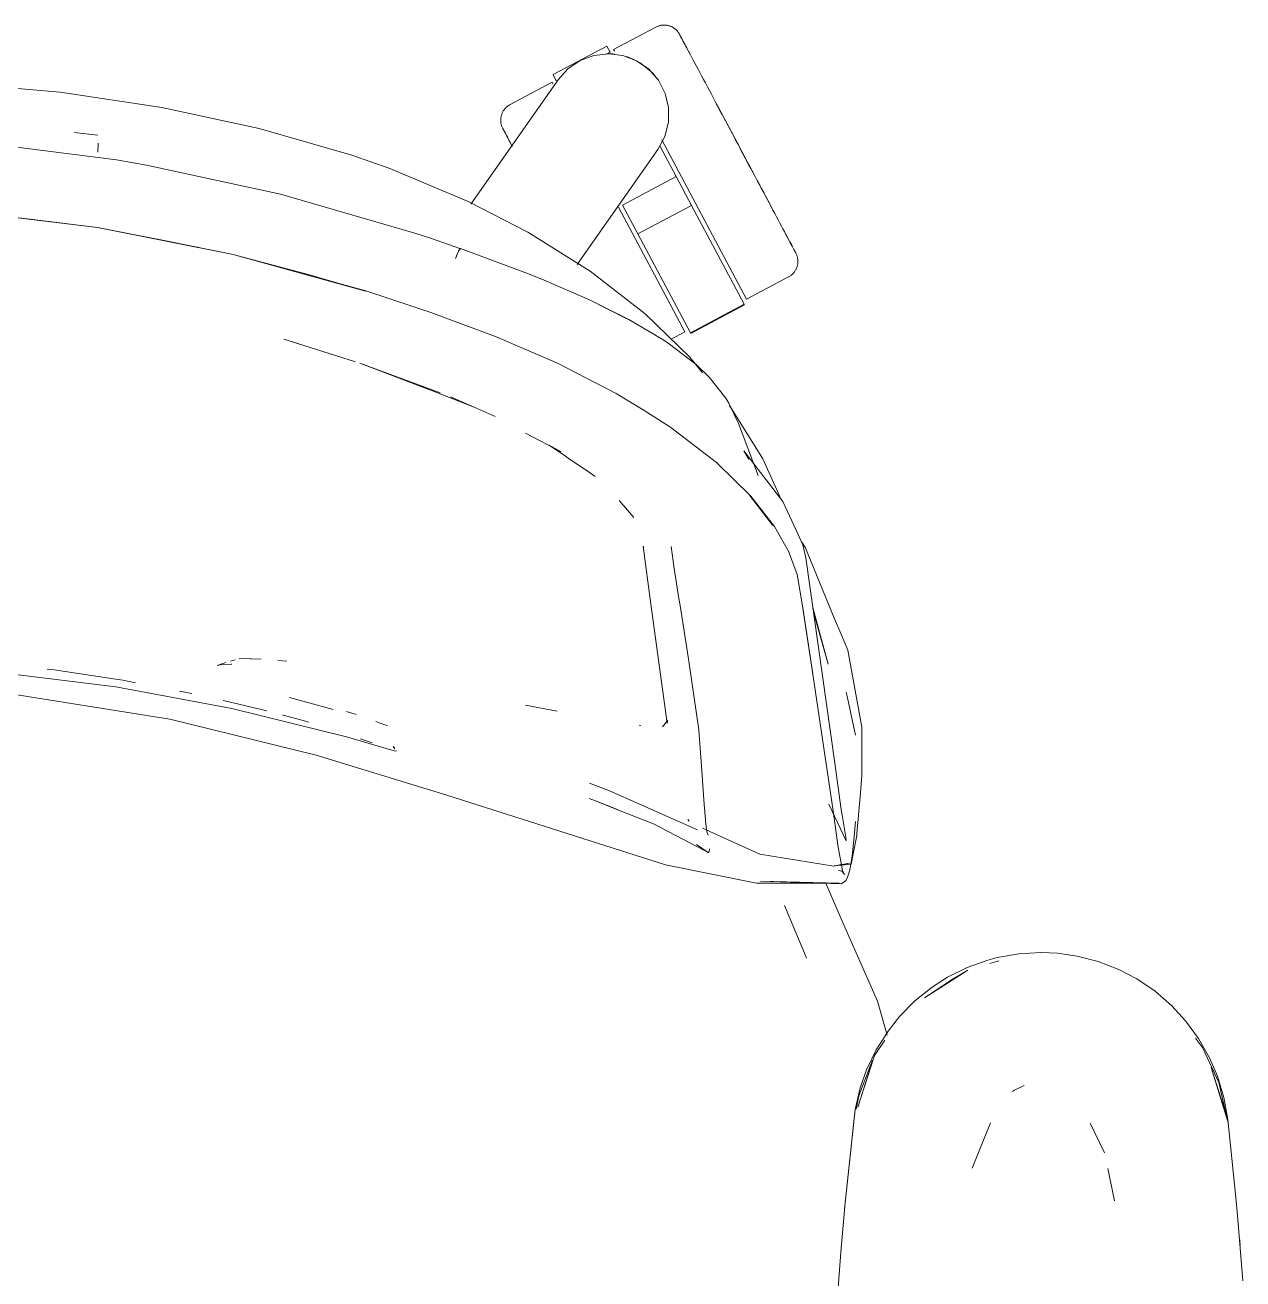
# Model space of a CAD drawing. Header units: millimetres. Extents: x 155927 to 317870, y -36033 to 97293.
# Drawn here: x 157970.4 to 158250.2, y 24294.4 to 24582.5 of the extents above; entities that cross this region are included whole.
import ezdxf

# ---------------------------------------------------------------- set-up
doc = ezdxf.new("R2010")
doc.units = ezdxf.units.MM
doc.header["$MEASUREMENT"] = 0
doc.layers.add('G-IMPT', color=8, linetype='CONTINUOUS', lineweight=9)
doc.layers.add('I-FURN', color=8, linetype='CONTINUOUS', lineweight=9)

msp = doc.modelspace()

# ---------------------------------------------------------------- linework, layer by layer
at = {"layer": 'G-IMPT'}
for p, q in [((157978.39, 24567.08), (157952.82, 24569.34)), ((158001.81, 24563.59), (157978.39, 24567.08)), ((158024.17, 24558.77), (158001.81, 24563.59)), ((157987.09, 24557.18), (157981.67, 24557.83)), ((158045.41, 24552.6), (158024.17, 24558.77)), ((157961.19, 24555.34), (157991.36, 24551.53)), ((157987.05, 24553.32), (157987.12, 24555.41)), ((157987.12, 24555.41), (157987.12, 24555.3)), ((158045.41, 24552.6), (158054.15, 24549.52)), ((157991.36, 24551.53), (157998.28, 24550.34)), ((158029.07, 24543.68), (157998.28, 24550.34)), ((158054.15, 24549.52), (158072.12, 24542.01)), ((158029.07, 24543.68), (158059.9, 24534.73)), ((158085.9, 24534.92), (158072.12, 24542.01)), ((157955.45, 24539.78), (157987, 24535.99)), ((157955.45, 24539.78), (157971.53, 24537.94)), ((157955.49, 24539.82), (157987.08, 24535.99)), ((157987, 24535.99), (157971.53, 24537.94)), ((158018.13, 24529.82), (157987, 24535.99)), ((157987, 24535.99), (158003.11, 24532.89)), ((158018.13, 24529.82), (157987.08, 24535.99)), ((158059.9, 24534.73), (158063.5, 24533.54)), ((158100.19, 24525.94), (158085.9, 24534.92)), ((158018.13, 24529.82), (158003.11, 24532.89)), ((158070.44, 24531.13), (158063.5, 24533.54)), ((158035.38, 24525.16), (158018.13, 24529.82)), ((158018.13, 24529.82), (158048.63, 24521.43)), ((158018.13, 24529.82), (158048.54, 24521.39)), ((158069.65, 24529.9), (158069.23, 24528.85)), ((158069.23, 24528.85), (158069.45, 24529.44)), ((158069.65, 24529.9), (158069.45, 24529.44)), ((158069.65, 24529.9), (158070.03, 24530.73)), ((158069.65, 24529.9), (158069.93, 24530.55)), ((158069.93, 24530.55), (158070.03, 24530.73)), ((158070.3, 24531.13), (158070.03, 24530.73)), ((158070.03, 24530.73), (158070.26, 24531.12)), ((158070.3, 24531.13), (158070.26, 24531.12)), ((158070.43, 24531.17), (158070.3, 24531.13)), ((158070.3, 24531.13), (158070.44, 24531.13)), ((158085.4, 24525.6), (158070.43, 24531.17)), ((158100.19, 24525.94), (158112.79, 24516.14)), ((158035.38, 24525.16), (158048.54, 24521.39)), ((158089.08, 24524.12), (158085.4, 24525.6)), ((158100.04, 24519.35), (158089.08, 24524.12)), ((158048.63, 24521.43), (158063.55, 24516.43)), ((158100.48, 24519.13), (158100.04, 24519.35)), ((158100.04, 24519.35), (158109.09, 24514.82)), ((158100.04, 24519.35), (158108.49, 24515.12)), ((158100.48, 24519.13), (158109.09, 24514.82)), ((158078.43, 24510.97), (158063.55, 24516.43)), ((158109.09, 24514.82), (158108.49, 24515.12)), ((158109.09, 24514.82), (158117.09, 24510.09)), ((158123.09, 24506.18), (158112.79, 24516.14)), ((158029.82, 24510.37), (158033.25, 24509.29)), ((158029.82, 24510.37), (158046.3, 24505.12)), ((158078.43, 24510.97), (158092.65, 24504.79)), ((158118.38, 24509.22), (158117.09, 24510.09)), ((158124.51, 24504.51), (158118.38, 24509.22)), ((158126.01, 24502.6), (158123.09, 24506.18)), ((158047.29, 24504.84), (158065.7, 24498.02)), ((158047.29, 24504.84), (158064.74, 24498.13)), ((158099.38, 24501.4), (158092.65, 24504.79)), ((158124.51, 24504.51), (158127.53, 24501.61)), ((158099.38, 24501.4), (158106.17, 24497.83)), ((158131.39, 24496.75), (158127.53, 24501.61)), ((158064.74, 24498.13), (158066.47, 24497.46)), ((158073.55, 24494.74), (158066.47, 24497.46)), ((158073.55, 24494.74), (158068.1, 24497.05)), ((158112.4, 24494.07), (158106.17, 24497.83)), ((158078.39, 24492.54), (158073.55, 24494.74)), ((158112.4, 24494.07), (158118.5, 24490.18)), ((158132.01, 24495.61), (158131.39, 24496.75)), ((158132.01, 24495.61), (158133.18, 24493.18)), ((158132.7, 24494.26), (158132.2, 24495.02)), ((158132.7, 24494.26), (158139.82, 24482.81)), ((158133.18, 24493.18), (158134.25, 24490.95)), ((158085.33, 24488.72), (158093.54, 24484.48)), ((158118.75, 24490.01), (158118.5, 24490.18)), ((158129.19, 24481.99), (158118.75, 24490.01)), ((158138.76, 24479.04), (158134.25, 24490.95)), ((158090.77, 24485.99), (158094.52, 24483.43)), ((158090.77, 24485.99), (158093.54, 24484.48)), ((158094.52, 24483.43), (158095.1, 24483.03)), ((158095.1, 24483.03), (158100.24, 24479.54)), ((158135.53, 24484.7), (158144.45, 24473.05)), ((158135.53, 24484.7), (158136.65, 24482.75)), ((158139.82, 24482.81), (158143.8, 24474.18)), ((158137.09, 24474.26), (158129.19, 24481.99)), ((158100.24, 24479.54), (158101.34, 24478.79)), ((158142.18, 24467.52), (158136.78, 24474.47)), ((158136.78, 24474.47), (158139.59, 24470.89)), ((158137.09, 24474.26), (158142.51, 24467.29)), ((158106.87, 24473.27), (158110.21, 24469.36)), ((158144.45, 24473.05), (158147.51, 24466.47)), ((158142.18, 24467.52), (158139.59, 24470.89)), ((158142.51, 24467.29), (158145.8, 24461.46)), ((158147.51, 24466.47), (158149.08, 24463.11)), ((158114.15, 24449.41), (158112.37, 24462.77)), ((158112.37, 24462.77), (158112.51, 24462.3)), ((158119.5, 24457.6), (158118.76, 24462.67)), ((158148.79, 24463.72), (158149.57, 24462.55)), ((158149.73, 24460.11), (158149.08, 24463.11)), ((158149.57, 24462.55), (158156.36, 24446.1)), ((158146.01, 24461.04), (158145.8, 24461.46)), ((158146.01, 24461.04), (158147.76, 24456.25)), ((158156.4, 24412.9), (158149.73, 24460.11)), ((158119.5, 24457.6), (158120.56, 24450.77)), ((158147.76, 24456.25), (158149.06, 24448.57)), ((158114.15, 24449.41), (158117.88, 24422.08)), ((158120.56, 24450.77), (158120.83, 24449.11)), ((158122.69, 24437.33), (158120.83, 24449.11)), ((158151.36, 24433.41), (158149.06, 24448.57)), ((158151.36, 24433.41), (158149.13, 24448)), ((158151.46, 24432.81), (158149.13, 24448)), ((158154.85, 24435.69), (158151.35, 24448.64)), ((158154.85, 24435.69), (158151.5, 24447.58)), ((158156.36, 24446.1), (158157.75, 24442.73)), ((158159.35, 24438.87), (158157.75, 24442.73)), ((158017.55, 24436.38), (158018.59, 24436.67)), ((158019.54, 24436.92), (158024.6, 24436.83)), ((158019.54, 24436.92), (158022.33, 24436.91)), ((158024.6, 24436.83), (158022.33, 24436.91)), ((158028.39, 24436.52), (158030.49, 24436.31)), ((158122.94, 24435.78), (158122.69, 24437.33)), ((158162.58, 24421.18), (158159.35, 24438.87)), ((157991.22, 24430.43), (157964.31, 24433.72)), ((157977.07, 24434.34), (157975.41, 24434.53)), ((157985.6, 24433.05), (157977.07, 24434.34)), ((158014.49, 24435.38), (158016.44, 24436.07)), ((158015.53, 24435.6), (158014.49, 24435.38)), ((158015.53, 24435.6), (158017.84, 24435.63)), ((158017.7, 24435.64), (158017.84, 24435.63)), ((158125.15, 24420.57), (158122.94, 24435.78)), ((157985.6, 24433.05), (157991.22, 24432.2)), ((157991.22, 24432.2), (157992.85, 24431.95)), ((157995.75, 24431.4), (157992.85, 24431.95)), ((158151.46, 24432.81), (158156.01, 24401.93)), ((158003.58, 24423.03), (157965.66, 24429.03)), ((158017.89, 24425.5), (157991.22, 24430.43)), ((158005.86, 24429.47), (158008.67, 24428.93)), ((158041.11, 24425.23), (158031.11, 24428.03)), ((158159.13, 24428.62), (158158.98, 24429.19)), ((158161.17, 24419.31), (158159.13, 24428.62)), ((158015.9, 24427.27), (158017.88, 24426.82)), ((158024.63, 24425.26), (158017.88, 24426.82)), ((158017.89, 24425.5), (158044.21, 24418.95)), ((158024.63, 24425.26), (158025.92, 24424.93)), ((158085.35, 24426.26), (158092.6, 24424.84)), ((158003.58, 24423.03), (158037.26, 24414.72)), ((158029.65, 24423.96), (158029.47, 24424.01)), ((158030.79, 24423.64), (158029.65, 24423.96)), ((158030.79, 24423.64), (158034.78, 24422.53)), ((158034.78, 24422.53), (158035.47, 24422.32)), ((158044.2, 24424.79), (158046.42, 24424.06)), ((158051.96, 24422.07), (158050.95, 24422.45)), ((158051.96, 24422.07), (158053.62, 24421.46)), ((158116.77, 24421.22), (158118.01, 24422.79)), ((158117.88, 24422.08), (158117.93, 24422.34)), ((158117.97, 24422.58), (158117.93, 24422.34)), ((158111.82, 24421.58), (158111.47, 24421.62)), ((158125.15, 24420.57), (158125.16, 24420.49)), ((158125.16, 24420.49), (158125.78, 24412.24)), ((158162.58, 24421.18), (158162.61, 24414.21)), ((158044.21, 24418.95), (158054.64, 24415.87)), ((158049.41, 24417.79), (158047.31, 24418.53)), ((158049.41, 24417.79), (158050.07, 24417.55)), ((158054.89, 24416.77), (158055.04, 24416.56)), ((158054.89, 24416.77), (158055.28, 24416.16)), ((158067.23, 24405.54), (158037.26, 24414.72)), ((158054.91, 24415.81), (158054.64, 24415.87)), ((158055.21, 24415.73), (158054.91, 24415.81)), ((158055.43, 24415.68), (158055.21, 24415.73)), ((158055.67, 24415.77), (158055.43, 24415.68)), ((158162.61, 24410.04), (158162.61, 24414.21)), ((158126.41, 24403.4), (158125.78, 24412.24)), ((158156.4, 24412.9), (158157.84, 24402.23)), ((158100.07, 24408.27), (158104.65, 24406.52)), ((158162.27, 24406.08), (158162.61, 24410.04)), ((158067.23, 24405.54), (158117.48, 24389.55)), ((158101.39, 24404.24), (158099.98, 24404.8)), ((158104.65, 24406.52), (158124.81, 24397.6)), ((158162.27, 24406.08), (158161.47, 24396.76)), ((158106.29, 24402.23), (158101.39, 24404.24)), ((158101.39, 24404.24), (158106.5, 24402.22)), ((158106.5, 24402.22), (158102.96, 24403.62)), ((158114.76, 24398.97), (158106.29, 24402.23)), ((158126.41, 24403.4), (158126.66, 24399.99)), ((158155.03, 24403.48), (158159.03, 24395.05)), ((158156.01, 24401.93), (158157.12, 24394.08)), ((158158.06, 24400.94), (158157.84, 24402.23)), ((158114.76, 24398.97), (158124.87, 24393.69)), ((158122.64, 24399.98), (158122.91, 24399.54)), ((158126.71, 24399.62), (158126.66, 24399.99)), ((158126.71, 24399.62), (158126.99, 24397.16)), ((158158.89, 24395.92), (158158.06, 24400.94)), ((158160.95, 24396.93), (158161.16, 24399.52)), ((158139.13, 24391.98), (158126.01, 24397.95)), ((158126.99, 24397.16), (158127.01, 24397.09)), ((158127.29, 24396.32), (158127.01, 24397.09)), ((158160.95, 24396.93), (158160.43, 24392.24)), ((158160.61, 24392.04), (158161.42, 24396.29)), ((158161.47, 24396.76), (158161.42, 24396.29)), ((158127.32, 24392.34), (158124.62, 24394.18)), ((158127.32, 24392.34), (158124.87, 24393.69)), ((158127.62, 24393.22), (158127.6, 24393.06)), ((158158.23, 24387.81), (158157.12, 24394.08)), ((158159.03, 24395.05), (158158.89, 24395.92)), ((158127.32, 24392.34), (158127.16, 24392.31)), ((158127.45, 24392.37), (158127.32, 24392.34)), ((158127.6, 24393.06), (158127.45, 24392.37)), ((158139.13, 24391.98), (158156.18, 24389.27)), ((158160.35, 24391.63), (158159.82, 24388.35)), ((158160.61, 24392.04), (158160.17, 24389.72)), ((158160.35, 24391.63), (158160.43, 24392.24)), ((158117.48, 24389.55), (158138.43, 24385.35)), ((158159.76, 24389.95), (158156.18, 24389.27)), ((158159.76, 24389.95), (158156.22, 24389.33)), ((158156.22, 24389.33), (158160.17, 24389.72)), ((158157.69, 24388.16), (158157.19, 24388.24)), ((158157.69, 24388.16), (158158.23, 24387.84)), ((158158.06, 24388.43), (158158.62, 24387.34)), ((158158.06, 24388.43), (158158.23, 24387.81)), ((158158.23, 24387.84), (158158.62, 24387.34)), ((158159.82, 24388.35), (158159.27, 24386.48)), ((158138.43, 24385.35), (158157.3, 24385.31)), ((158139.32, 24385.79), (158157.76, 24385.21)), ((158139.32, 24385.79), (158157.3, 24385.31)), ((158157.89, 24377.15), (158154.33, 24385.32)), ((158157.88, 24385.18), (158157.02, 24385.37)), ((158157.02, 24385.37), (158157.13, 24385.34)), ((158157.3, 24385.31), (158157.13, 24385.34)), ((158157.76, 24385.21), (158157.3, 24385.31)), ((158157.88, 24385.18), (158158.45, 24385.57)), ((158158.95, 24385.95), (158158.45, 24385.57)), ((158158.95, 24385.95), (158159.27, 24386.48)), ((158144.86, 24380.21), (158149.79, 24368.35)), ((158161.31, 24369.31), (158157.89, 24377.15)), ((158149.89, 24368.09), (158149.79, 24368.35)), ((158166.17, 24358.19), (158161.31, 24369.31)), ((158186.82, 24365.96), (158191.59, 24367.67)), ((158193.72, 24368.24), (158191.59, 24367.67)), ((158192.03, 24366.87), (158194.06, 24367.49)), ((158198.67, 24369.12), (158193.72, 24368.24)), ((158203.71, 24369.41), (158198.67, 24369.12)), ((158203.71, 24369.41), (158207.56, 24369.24)), ((158212.07, 24368.59), (158207.56, 24369.24)), ((158212.07, 24368.59), (158216.94, 24367.33)), ((158221.65, 24365.5), (158216.94, 24367.33)), ((158186.92, 24365.31), (158176.97, 24358.99)), ((158186.82, 24365.96), (158182.31, 24363.72)), ((158186.92, 24365.31), (158183.24, 24363.15)), ((158225.81, 24363.31), (158221.65, 24365.5)), ((158183.24, 24363.15), (158176.97, 24358.99)), ((158182.31, 24363.72), (158178.76, 24361.45)), ((158225.81, 24363.31), (158229.98, 24360.48)), ((158174.79, 24358.27), (158178.76, 24361.45)), ((158229.98, 24360.48), (158233.81, 24357.16)), ((158166.17, 24358.19), (158168.43, 24350.37)), ((158174.79, 24358.27), (158171.24, 24354.66)), ((158236.98, 24353.72), (158233.81, 24357.16)), ((158171.24, 24354.66), (158168.62, 24351.35)), ((158236.98, 24353.72), (158239.98, 24349.63)), ((158165.89, 24347.03), (158168.62, 24351.35)), ((158165.49, 24345.7), (158167.91, 24349.28)), ((158239.28, 24349.68), (158240.88, 24347.57)), ((158242.49, 24345.19), (158239.98, 24349.63)), ((158244.62, 24339.5), (158240.88, 24347.57)), ((158165.49, 24345.7), (158161.68, 24333.85)), ((158161.89, 24336.48), (158165.09, 24344.67)), ((158165.89, 24347.03), (158163.7, 24342.45)), ((158165.49, 24345.7), (158164.59, 24343)), ((158242.49, 24345.19), (158244.3, 24340.96)), ((158164.59, 24343), (158161.68, 24333.85)), ((158163.7, 24342.45), (158162.25, 24338.31)), ((158246.66, 24330.53), (158242.83, 24343)), ((158242.83, 24343), (158245.74, 24333.85)), ((158199.88, 24338.8), (158197.66, 24337.78)), ((158244.3, 24340.96), (158245.77, 24336.09)), ((158244.62, 24339.5), (158246.53, 24331.1)), ((158161.09, 24333.35), (158162.25, 24338.31)), ((158161.31, 24333.43), (158161.89, 24336.48)), ((158197.66, 24337.78), (158197.21, 24337.49)), ((158246.66, 24331.05), (158245.77, 24336.09)), ((158161.09, 24333.35), (158158.64, 24310.4)), ((158161.09, 24333.35), (158158.74, 24311.92)), ((158161.09, 24333.35), (158160.76, 24330.53)), ((158246.66, 24330.53), (158245.74, 24333.85)), ((158158.64, 24310.4), (158160.76, 24330.53)), ((158160.62, 24329.02), (158160.76, 24330.53)), ((158187.99, 24319.83), (158192.14, 24330.26)), ((158215.09, 24330.16), (158218.35, 24323.38)), ((158248.57, 24313.12), (158246.66, 24331.05)), ((158220.69, 24312.33), (158219.12, 24319.77)), ((158248.91, 24308.99), (158248.57, 24313.12)), ((158158.74, 24311.92), (158157.75, 24300.52)), ((158250.16, 24293.94), (158248.91, 24308.99)), ((158249.51, 24302.12), (158249.34, 24303.8)), ((158157.03, 24290.23), (158157.75, 24300.52))]:
    msp.add_line(p, q, dxfattribs=at)
at = {"layer": 'I-FURN'}
for p, q in [((158115.27, 24582.04), (158105.58, 24576.89)), ((158115.27, 24582.04), (158115.41, 24582.12)), ((158115.41, 24582.12), (158115.56, 24582.18)), ((158115.56, 24582.18), (158115.71, 24582.24)), ((158115.71, 24582.24), (158115.86, 24582.3)), ((158115.86, 24582.3), (158116.01, 24582.35)), ((158116.01, 24582.35), (158116.17, 24582.39)), ((158116.17, 24582.39), (158116.32, 24582.43)), ((158116.32, 24582.43), (158116.48, 24582.46)), ((158116.48, 24582.46), (158116.64, 24582.48)), ((158116.64, 24582.48), (158116.8, 24582.5)), ((158116.8, 24582.5), (158116.96, 24582.51)), ((158116.96, 24582.51), (158117.12, 24582.51)), ((158117.12, 24582.51), (158117.28, 24582.51)), ((158117.28, 24582.51), (158117.44, 24582.5)), ((158117.44, 24582.5), (158117.61, 24582.49)), ((158117.61, 24582.49), (158117.77, 24582.47)), ((158117.77, 24582.47), (158117.92, 24582.44)), ((158117.92, 24582.44), (158118.08, 24582.41)), ((158118.08, 24582.41), (158118.24, 24582.37)), ((158118.24, 24582.37), (158118.39, 24582.32)), ((158118.39, 24582.32), (158118.54, 24582.27)), ((158118.54, 24582.27), (158118.69, 24582.21)), ((158118.69, 24582.21), (158118.84, 24582.15)), ((158118.84, 24582.15), (158118.99, 24582.08)), ((158118.99, 24582.08), (158119.13, 24582)), ((158119.13, 24582), (158119.27, 24581.92)), ((158119.27, 24581.92), (158119.4, 24581.83)), ((158119.4, 24581.83), (158119.54, 24581.74)), ((158119.54, 24581.74), (158119.66, 24581.64)), ((158119.66, 24581.64), (158119.79, 24581.54)), ((158119.79, 24581.54), (158119.91, 24581.43)), ((158119.91, 24581.43), (158120.02, 24581.32)), ((158120.02, 24581.32), (158120.14, 24581.2)), ((158120.14, 24581.2), (158120.24, 24581.08)), ((158120.24, 24581.08), (158120.34, 24580.95)), ((158120.34, 24580.95), (158120.44, 24580.82)), ((158120.44, 24580.82), (158120.53, 24580.69)), ((158120.53, 24580.69), (158120.62, 24580.56)), ((158120.62, 24580.56), (158120.7, 24580.42)), ((158104.02, 24577.7), (158091.66, 24571.13)), ((158104.02, 24577.7), (158104.76, 24576.31)), ((158120.7, 24580.42), (158120.72, 24580.38)), ((158120.72, 24580.38), (158120.73, 24580.36)), ((158120.72, 24580.37), (158120.72, 24580.38)), ((158120.74, 24580.33), (158120.72, 24580.37)), ((158120.73, 24580.36), (158120.76, 24580.3)), ((158120.79, 24580.25), (158120.74, 24580.33)), ((158120.76, 24580.3), (158120.81, 24580.2)), ((158120.85, 24580.13), (158120.79, 24580.25)), ((158120.81, 24580.2), (158120.89, 24580.06)), ((158120.94, 24579.96), (158120.85, 24580.13)), ((158120.89, 24580.06), (158120.98, 24579.88)), ((158121.04, 24579.76), (158120.94, 24579.96)), ((158120.98, 24579.88), (158121.1, 24579.66)), ((158121.17, 24579.52), (158121.04, 24579.76)), ((158121.1, 24579.66), (158121.24, 24579.4)), ((158121.32, 24579.24), (158121.17, 24579.52)), ((158121.24, 24579.4), (158121.39, 24579.1)), ((158121.49, 24578.92), (158121.32, 24579.24)), ((158121.39, 24579.1), (158121.57, 24578.77)), ((158121.68, 24578.57), (158121.49, 24578.92)), ((158121.57, 24578.77), (158121.77, 24578.39)), ((158121.89, 24578.18), (158121.68, 24578.57)), ((158121.77, 24578.39), (158121.99, 24577.98)), ((158122.12, 24577.75), (158121.89, 24578.18)), ((158121.99, 24577.98), (158122.23, 24577.54)), ((158122.36, 24577.28), (158122.12, 24577.75)), ((158097.86, 24574.38), (158101.02, 24575.56)), ((158101.02, 24575.56), (158104.37, 24575.94)), ((158104, 24575.91), (158104.76, 24576.31)), ((158104.37, 24575.94), (158107.72, 24575.51)), ((158104.76, 24576.31), (158104.71, 24576.4)), ((158105.78, 24576.52), (158105.58, 24576.89)), ((158107.72, 24575.51), (158110.86, 24574.29)), ((158122.23, 24577.54), (158122.48, 24577.05)), ((158122.63, 24576.78), (158122.36, 24577.28)), ((158122.48, 24577.05), (158122.76, 24576.54)), ((158122.91, 24576.24), (158122.63, 24576.78)), ((158122.76, 24576.54), (158123.05, 24575.99)), ((158123.22, 24575.67), (158122.91, 24576.24)), ((158123.05, 24575.99), (158123.36, 24575.4)), ((158123.54, 24575.07), (158123.22, 24575.67)), ((158123.87, 24574.44), (158123.54, 24575.07)), ((158092.81, 24569.97), (158095.07, 24572.48)), ((158095.07, 24572.48), (158097.86, 24574.38)), ((158110.86, 24574.29), (158113.63, 24572.36)), ((158114.49, 24571.52), (158111.7, 24573.82)), ((158113.63, 24572.36), (158115.85, 24569.82)), ((158124.23, 24573.78), (158123.87, 24574.44)), ((158124.6, 24573.08), (158124.23, 24573.78)), ((158124.98, 24572.36), (158124.6, 24573.08)), ((158125.38, 24571.61), (158124.98, 24572.36)), ((158072.8, 24541.38), (158092.81, 24569.97)), ((158091.45, 24569.38), (158081.77, 24564.23)), ((158091.64, 24569.02), (158091.45, 24569.38)), ((158092.4, 24569.74), (158091.66, 24571.13)), ((158092.35, 24569.82), (158092.4, 24569.74)), ((158115.64, 24570.1), (158114.49, 24571.52)), ((158115.85, 24569.82), (158117.39, 24566.82)), ((158125.79, 24570.83), (158125.38, 24571.61)), ((158126.22, 24570.03), (158125.79, 24570.83)), ((158126.65, 24569.21), (158126.22, 24570.03)), ((158127.11, 24568.36), (158126.65, 24569.21)), ((158117.39, 24566.82), (158118.18, 24563.54)), ((158127.57, 24567.49), (158127.11, 24568.36)), ((158128.04, 24566.61), (158127.57, 24567.49)), ((158128.52, 24565.7), (158128.04, 24566.61)), ((158128.26, 24566.19), (158128.74, 24565.28)), ((158080.41, 24563.05), (158080.5, 24563.18)), ((158080.5, 24563.18), (158080.61, 24563.3)), ((158080.61, 24563.3), (158080.71, 24563.42)), ((158080.71, 24563.42), (158080.83, 24563.54)), ((158080.83, 24563.54), (158080.94, 24563.65)), ((158080.94, 24563.65), (158081.06, 24563.76)), ((158081.06, 24563.76), (158081.19, 24563.86)), ((158081.19, 24563.86), (158081.32, 24563.95)), ((158081.32, 24563.95), (158081.45, 24564.05)), ((158081.45, 24564.05), (158081.59, 24564.13)), ((158081.59, 24564.13), (158081.73, 24564.21)), ((158081.73, 24564.21), (158081.77, 24564.23)), ((158118.18, 24563.54), (158118.16, 24560.17)), ((158129.01, 24564.78), (158128.52, 24565.7)), ((158128.74, 24565.28), (158129.24, 24564.35)), ((158129.51, 24563.84), (158129.01, 24564.78)), ((158129.24, 24564.35), (158129.74, 24563.4)), ((158130.01, 24562.89), (158129.51, 24563.84)), ((158129.74, 24563.4), (158130.25, 24562.45)), ((158079.63, 24560.8), (158079.64, 24560.96)), ((158079.63, 24560.64), (158079.63, 24560.8)), ((158079.63, 24560.48), (158079.63, 24560.64)), ((158079.64, 24560.32), (158079.63, 24560.48)), ((158079.64, 24560.96), (158079.65, 24561.12)), ((158079.66, 24560.16), (158079.64, 24560.32)), ((158079.65, 24561.12), (158079.68, 24561.28)), ((158079.68, 24561.28), (158079.7, 24561.44)), ((158079.7, 24561.44), (158079.74, 24561.6)), ((158079.74, 24561.6), (158079.78, 24561.75)), ((158079.78, 24561.75), (158079.82, 24561.91)), ((158079.82, 24561.91), (158079.88, 24562.06)), ((158079.88, 24562.06), (158079.93, 24562.21)), ((158079.93, 24562.21), (158080, 24562.36)), ((158080, 24562.36), (158080.07, 24562.5)), ((158080.07, 24562.5), (158080.14, 24562.65)), ((158080.14, 24562.65), (158080.23, 24562.78)), ((158080.23, 24562.78), (158080.31, 24562.92)), ((158080.31, 24562.92), (158080.41, 24563.05)), ((158130.53, 24561.93), (158130.01, 24562.89)), ((158130.25, 24562.45), (158130.76, 24561.48)), ((158131.05, 24560.95), (158130.53, 24561.93)), ((158130.76, 24561.48), (158131.29, 24560.5)), ((158131.57, 24559.97), (158131.05, 24560.95)), ((158131.29, 24560.5), (158131.81, 24559.51)), ((158079.69, 24560), (158079.66, 24560.16)), ((158079.72, 24559.84), (158079.69, 24560)), ((158079.75, 24559.68), (158079.72, 24559.84)), ((158079.8, 24559.53), (158079.75, 24559.68)), ((158079.84, 24559.37), (158079.8, 24559.53)), ((158079.9, 24559.22), (158079.84, 24559.37)), ((158079.96, 24559.07), (158079.9, 24559.22)), ((158080.03, 24558.92), (158079.96, 24559.07)), ((158080.1, 24558.78), (158080.03, 24558.92)), ((158080.13, 24558.73), (158080.1, 24558.78)), ((158080.1, 24558.78), (158080.1, 24558.78)), ((158080.1, 24558.78), (158080.11, 24558.76)), ((158080.11, 24558.76), (158080.14, 24558.7)), ((158080.17, 24558.65), (158080.13, 24558.73)), ((158080.14, 24558.7), (158080.2, 24558.6)), ((158080.23, 24558.53), (158080.17, 24558.65)), ((158080.2, 24558.6), (158080.27, 24558.46)), ((158080.32, 24558.37), (158080.23, 24558.53)), ((158080.27, 24558.46), (158080.37, 24558.28)), ((158080.43, 24558.17), (158080.32, 24558.37)), ((158080.37, 24558.28), (158080.48, 24558.06)), ((158080.56, 24557.93), (158080.43, 24558.17)), ((158080.48, 24558.06), (158080.62, 24557.8)), ((158080.7, 24557.65), (158080.56, 24557.93)), ((158080.62, 24557.8), (158080.78, 24557.51)), ((158080.87, 24557.33), (158080.7, 24557.65)), ((158080.78, 24557.51), (158080.96, 24557.17)), ((158118.16, 24560.17), (158117.33, 24556.9)), ((158132.1, 24558.98), (158131.57, 24559.97)), ((158131.81, 24559.51), (158132.34, 24558.52)), ((158132.63, 24557.98), (158132.1, 24558.98)), ((158132.34, 24558.52), (158132.87, 24557.52)), ((158133.16, 24556.98), (158132.63, 24557.98)), ((158132.87, 24557.52), (158133.4, 24556.52)), ((158081.06, 24556.97), (158080.87, 24557.33)), ((158080.96, 24557.17), (158081.16, 24556.8)), ((158081.27, 24556.58), (158081.06, 24556.97)), ((158081.16, 24556.8), (158081.37, 24556.39)), ((158081.5, 24556.15), (158081.27, 24556.58)), ((158081.37, 24556.39), (158081.61, 24555.94)), ((158081.75, 24555.68), (158081.5, 24556.15)), ((158081.61, 24555.94), (158081.87, 24555.46)), ((158082.01, 24555.18), (158081.75, 24555.68)), ((158081.87, 24555.46), (158082.14, 24554.94)), ((158082.3, 24554.65), (158082.01, 24555.18)), ((158117.33, 24556.9), (158115.74, 24553.92)), ((158116.2, 24554.79), (158119.95, 24547.73)), ((158136.1, 24519.5), (158116.63, 24556.11)), ((158133.69, 24555.97), (158133.16, 24556.98)), ((158133.4, 24556.52), (158133.94, 24555.51)), ((158134.23, 24554.97), (158133.69, 24555.97)), ((158133.94, 24555.51), (158134.47, 24554.51)), ((158134.76, 24553.96), (158134.23, 24554.97)), ((158115.74, 24553.92), (158097.23, 24527.49)), ((158134.47, 24554.51), (158135.01, 24553.5)), ((158135.29, 24552.96), (158134.76, 24553.96)), ((158135.01, 24553.5), (158135.54, 24552.5)), ((158135.83, 24551.96), (158135.29, 24552.96)), ((158135.54, 24552.5), (158136.07, 24551.5)), ((158136.35, 24550.97), (158135.83, 24551.96)), ((158136.07, 24551.5), (158136.6, 24550.51)), ((158136.88, 24549.98), (158136.35, 24550.97)), ((158136.6, 24550.51), (158137.12, 24549.53)), ((158137.4, 24549), (158136.88, 24549.98)), ((158137.12, 24549.53), (158137.64, 24548.55)), ((158137.91, 24548.03), (158137.4, 24549)), ((158119.95, 24547.73), (158107.59, 24541.16)), ((158119.95, 24547.73), (158123.49, 24541.09)), ((158137.64, 24548.55), (158138.15, 24547.59)), ((158138.42, 24547.08), (158137.91, 24548.03)), ((158138.15, 24547.59), (158138.66, 24546.64)), ((158138.93, 24546.13), (158138.42, 24547.08)), ((158138.66, 24546.64), (158139.15, 24545.7)), ((158139.42, 24545.2), (158138.93, 24546.13)), ((158139.15, 24545.7), (158139.64, 24544.78)), ((158139.91, 24544.29), (158139.42, 24545.2)), ((158139.64, 24544.78), (158140.13, 24543.87)), ((158140.38, 24543.39), (158139.91, 24544.29)), ((158140.13, 24543.87), (158140.6, 24542.99)), ((158140.85, 24542.51), (158140.38, 24543.39)), ((158121.97, 24511.99), (158106.71, 24540.69)), ((158111.12, 24534.51), (158107.59, 24541.16)), ((158123.49, 24541.09), (158111.12, 24534.51)), ((158123.49, 24541.09), (158135.56, 24518.38)), ((158140.6, 24542.99), (158141.06, 24542.12)), ((158141.3, 24541.66), (158140.85, 24542.51)), ((158141.06, 24542.12), (158141.51, 24541.27)), ((158141.75, 24540.82), (158141.3, 24541.66)), ((158142.18, 24540.01), (158141.75, 24540.82)), ((158142.6, 24539.22), (158142.18, 24540.01)), ((158143, 24538.46), (158142.6, 24539.22)), ((158143.39, 24537.73), (158143, 24538.46)), ((158143.77, 24537.02), (158143.39, 24537.73)), ((158123.2, 24511.81), (158111.12, 24534.51)), ((158144.13, 24536.34), (158143.77, 24537.02)), ((158144.47, 24535.69), (158144.13, 24536.34)), ((158144.8, 24535.08), (158144.47, 24535.69)), ((158145.11, 24534.49), (158144.8, 24535.08)), ((158144.95, 24534.8), (158145.25, 24534.24)), ((158145.41, 24533.94), (158145.11, 24534.49)), ((158145.25, 24534.24), (158145.53, 24533.7)), ((158145.68, 24533.42), (158145.41, 24533.94)), ((158145.53, 24533.7), (158145.8, 24533.2)), ((158145.94, 24532.94), (158145.68, 24533.42)), ((158145.8, 24533.2), (158146.05, 24532.73)), ((158146.17, 24532.5), (158145.94, 24532.94)), ((158146.05, 24532.73), (158146.28, 24532.3)), ((158146.39, 24532.09), (158146.17, 24532.5)), ((158146.28, 24532.3), (158146.49, 24531.91)), ((158146.59, 24531.71), (158146.39, 24532.09)), ((158146.49, 24531.91), (158146.68, 24531.55)), ((158146.77, 24531.38), (158146.59, 24531.71)), ((158146.68, 24531.55), (158146.84, 24531.24)), ((158146.93, 24531.08), (158146.77, 24531.38)), ((158146.84, 24531.24), (158146.99, 24530.96)), ((158147.06, 24530.82), (158146.93, 24531.08)), ((158146.99, 24530.96), (158147.12, 24530.72)), ((158147.18, 24530.6), (158147.06, 24530.82)), ((158147.12, 24530.72), (158147.23, 24530.52)), ((158147.28, 24530.42), (158147.18, 24530.6)), ((158147.23, 24530.52), (158147.31, 24530.35)), ((158147.35, 24530.28), (158147.28, 24530.42)), ((158147.31, 24530.35), (158147.38, 24530.23)), ((158147.41, 24530.18), (158147.35, 24530.28)), ((158147.38, 24530.23), (158147.42, 24530.15)), ((158147.44, 24530.12), (158147.41, 24530.18)), ((158147.42, 24530.15), (158147.44, 24530.11)), ((158147.45, 24530.1), (158147.44, 24530.12)), ((158147.44, 24530.11), (158147.45, 24530.1)), ((158147.45, 24530.1), (158147.52, 24529.96)), ((158147.52, 24529.96), (158147.59, 24529.81)), ((158147.59, 24529.81), (158147.65, 24529.66)), ((158147.65, 24529.66), (158147.7, 24529.51)), ((158147.7, 24529.51), (158147.75, 24529.36)), ((158147.75, 24529.36), (158147.8, 24529.2)), ((158147.8, 24529.2), (158147.83, 24529.05)), ((158147.83, 24529.05), (158147.86, 24528.89)), ((158147.86, 24528.89), (158147.89, 24528.73)), ((158147.89, 24528.73), (158147.9, 24528.57)), ((158147.14, 24525.83), (158147.04, 24525.7)), ((158147.24, 24525.96), (158147.14, 24525.83)), ((158147.32, 24526.1), (158147.24, 24525.96)), ((158147.4, 24526.24), (158147.32, 24526.1)), ((158147.48, 24526.38), (158147.4, 24526.24)), ((158147.55, 24526.53), (158147.48, 24526.38)), ((158147.61, 24526.67), (158147.55, 24526.53)), ((158147.67, 24526.82), (158147.61, 24526.67)), ((158147.73, 24526.98), (158147.67, 24526.82)), ((158147.77, 24527.13), (158147.73, 24526.98)), ((158147.81, 24527.29), (158147.77, 24527.13)), ((158147.85, 24527.44), (158147.81, 24527.29)), ((158147.87, 24527.6), (158147.85, 24527.44)), ((158147.89, 24527.76), (158147.87, 24527.6)), ((158147.91, 24527.92), (158147.89, 24527.76)), ((158147.9, 24528.57), (158147.91, 24528.41)), ((158147.91, 24528.41), (158147.92, 24528.25)), ((158147.92, 24528.08), (158147.91, 24527.92)), ((158147.92, 24528.25), (158147.92, 24528.08)), ((158136.1, 24519.5), (158145.78, 24524.65)), ((158145.82, 24524.67), (158145.78, 24524.65)), ((158145.96, 24524.75), (158145.82, 24524.67)), ((158146.1, 24524.84), (158145.96, 24524.75)), ((158146.23, 24524.93), (158146.1, 24524.84)), ((158146.36, 24525.03), (158146.23, 24524.93)), ((158146.48, 24525.13), (158146.36, 24525.03)), ((158146.61, 24525.23), (158146.48, 24525.13)), ((158146.72, 24525.34), (158146.61, 24525.23)), ((158146.83, 24525.46), (158146.72, 24525.34)), ((158146.94, 24525.58), (158146.83, 24525.46)), ((158147.04, 24525.7), (158146.94, 24525.58)), ((158135.56, 24518.38), (158123.2, 24511.81)), ((158123.29, 24511.64), (158135.65, 24518.21)), ((158118.81, 24510.31), (158121.97, 24511.99))]:
    msp.add_line(p, q, dxfattribs=at)
for points in [[(158104, 24575.91), (158104.23, 24575.92), (158104.77, 24575.92), (158105.44, 24575.88), (158105.81, 24575.84)], [(158112.91, 24572.97), (158113.33, 24572.64), (158113.76, 24572.3), (158114.15, 24571.87)]]:
    msp.add_open_spline(points, degree=3, dxfattribs=at)
msp.add_open_spline([(158108.42, 24575.31), (158108.89, 24575.17), (158109.52, 24574.95), (158110.15, 24574.65), (158110.31, 24574.57)], degree=3, knots=[-0.6, -0.6, -0.6, -0.6, -0.5, -0.4680239, -0.4680239, -0.4680239, -0.4680239], dxfattribs=at)

doc.saveas('drawing.dxf')
